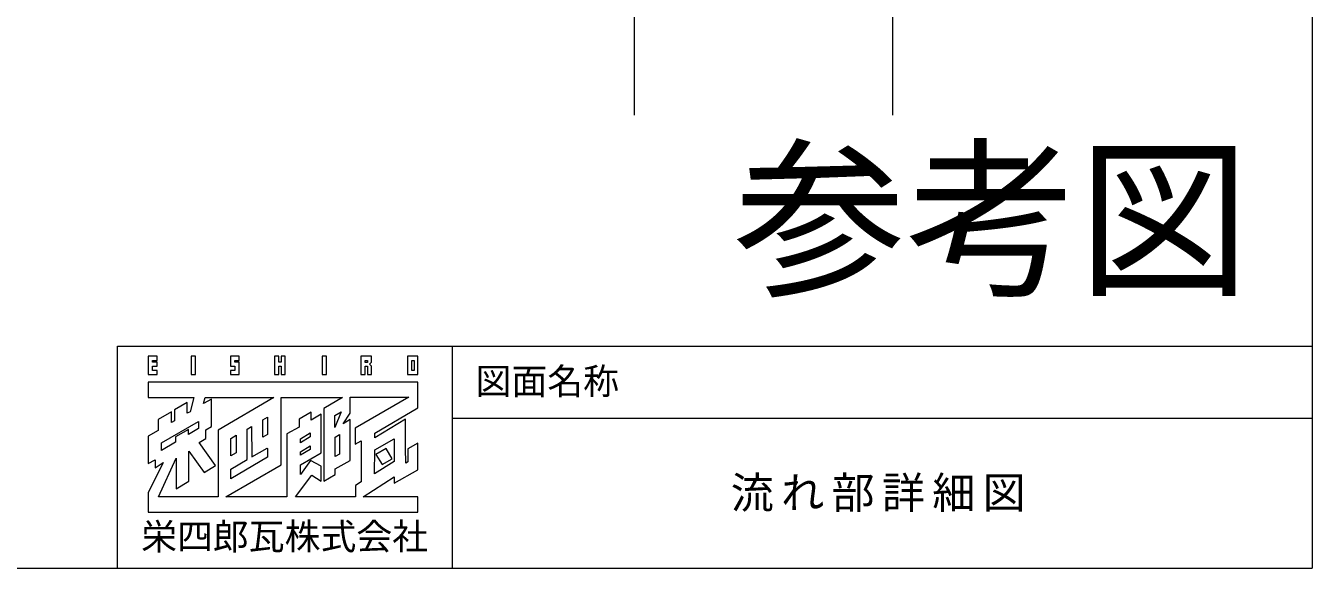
# Model space of a CAD drawing. Units: millimetres, scale not verified. Extents: x -7035 to 2796, y -3458 to 1902.
# Drawn here: x 913 to 1361.3, y 990.8 to 1179.9 of the extents above; entities that cross this region are included whole.
import ezdxf
from ezdxf.enums import TextEntityAlignment as Align

# ---------------------------------------------------------------- set-up
doc = ezdxf.new("R2010")
doc.units = ezdxf.units.MM
doc.header["$LTSCALE"] = 5
doc.layers.add('0-0', color=7, linetype='Continuous', lineweight=18)
doc.styles.add('ＭＳ ゴシック', font='')
doc.styles.get('ＭＳ ゴシック').set_extended_font_data('MS Gothic')

msp = doc.modelspace()

# ---------------------------------------------------------------- linework, layer by layer
at = {"layer": '0-0', "color": 4}
for p, q in [((1361.324, 1890.785), (1361.324, 990.785)), ((944.982, 1068.144), (1361.324, 1068.144)), ((944.982, 990.785), (944.982, 1068.144)), ((1061.546, 1068.144), (1061.546, 990.785)), ((1061.546, 1043.135), (1361.324, 1043.135)), ((26.324, 990.785), (1361.324, 990.785))]:
    msp.add_line(p, q, dxfattribs=at)
at = {"layer": '0-0'}
for p, q in [((1124.992, 1686.856), (1124.992, 1148.646)), ((1214.992, 1686.856), (1214.992, 1148.646)), ((958.752, 1064.693), (955.708, 1064.693)), ((955.708, 1064.693), (955.708, 1058.277)), ((957.164, 1063.238), (958.752, 1063.238)), ((957.164, 1062.577), (957.164, 1063.238)), ((958.752, 1062.577), (957.164, 1062.577)), ((958.752, 1063.238), (958.752, 1064.693)), ((958.752, 1061.187), (958.752, 1062.577)), ((972.113, 1064.693), (970.592, 1064.693)), ((970.592, 1064.693), (970.592, 1058.277)), ((972.113, 1058.277), (972.113, 1064.693)), ((987.327, 1064.693), (984.35, 1064.693)), ((984.35, 1064.693), (984.35, 1061.187)), ((985.871, 1063.238), (987.327, 1063.238)), ((985.871, 1062.577), (985.871, 1063.238)), ((987.327, 1062.577), (985.871, 1062.577)), ((987.327, 1063.238), (987.327, 1064.693)), ((987.327, 1058.277), (987.327, 1062.577)), ((1001.151, 1064.693), (999.695, 1064.693)), ((999.695, 1064.693), (999.695, 1058.277)), ((1001.151, 1062.642), (1001.151, 1064.693)), ((1001.945, 1062.642), (1001.151, 1062.642)), ((1001.945, 1064.693), (1001.945, 1062.642)), ((1003.4, 1064.693), (1001.945, 1064.693)), ((1003.4, 1058.277), (1003.4, 1064.693)), ((1017.754, 1064.693), (1016.232, 1064.693)), ((1016.232, 1064.693), (1016.232, 1058.277)), ((1017.754, 1058.277), (1017.754, 1064.693)), ((1033.496, 1064.693), (1029.792, 1064.693)), ((1029.792, 1064.693), (1029.792, 1058.277)), ((1031.313, 1063.238), (1032.041, 1063.238)), ((1031.313, 1062.444), (1031.313, 1063.238)), ((1032.769, 1061.915), (1033.496, 1062.642)), ((1033.496, 1062.642), (1033.496, 1064.693)), ((1049.57, 1064.693), (1046.064, 1064.693)), ((1046.064, 1064.693), (1046.064, 1058.277)), ((1047.519, 1063.238), (1048.313, 1063.238)), ((1047.519, 1059.666), (1047.519, 1063.238)), ((1049.57, 1058.277), (1049.57, 1064.693)), ((955.708, 1058.277), (958.752, 1058.277)), ((957.164, 1061.187), (958.752, 1061.187)), ((957.164, 1059.666), (957.164, 1061.187)), ((958.752, 1059.666), (957.164, 1059.666)), ((958.752, 1058.277), (958.752, 1059.666)), ((970.592, 1058.277), (972.113, 1058.277)), ((984.35, 1061.187), (985.871, 1061.187)), ((984.35, 1059.666), (984.35, 1058.277)), ((985.871, 1059.666), (984.35, 1059.666)), ((984.35, 1058.277), (987.327, 1058.277)), ((985.871, 1061.187), (985.871, 1059.666)), ((999.695, 1058.277), (1001.151, 1058.277)), ((1001.151, 1061.187), (1001.945, 1061.187)), ((1001.151, 1058.277), (1001.151, 1061.187)), ((1001.945, 1061.187), (1001.945, 1058.277)), ((1001.945, 1058.277), (1003.4, 1058.277)), ((1016.232, 1058.277), (1017.754, 1058.277)), ((1029.792, 1058.277), (1031.313, 1058.277)), ((1031.313, 1061.187), (1032.041, 1061.187)), ((1031.313, 1058.277), (1031.313, 1061.187)), ((1032.041, 1061.187), (1032.041, 1058.277)), ((1032.041, 1058.277), (1033.496, 1058.277)), ((1033.496, 1061.187), (1032.769, 1061.915)), ((1033.496, 1058.277), (1033.496, 1061.187)), ((1046.064, 1058.277), (1049.57, 1058.277)), ((1049.57, 1055.698), (955.708, 1055.698)), ((955.708, 1055.698), (955.708, 1050.34)), ((1049.57, 1046.702), (1049.57, 1055.698)), ((955.708, 1050.34), (971.584, 1050.34)), ((974.927, 1048.208), (975.519, 1050.34)), ((977.67, 1049.762), (974.927, 1048.208)), ((975.519, 1050.34), (999.497, 1050.34)), ((977.67, 1040.219), (977.67, 1049.762)), ((999.497, 1050.34), (980.051, 1038.962)), ((1001.945, 1050.34), (1023.333, 1050.34)), ((1001.945, 1026.792), (1001.945, 1050.34)), ((1023.333, 1050.34), (1016.828, 1046.503)), ((1026.088, 1050.406), (1046.45, 1050.406)), ((1026.088, 1044.849), (1026.088, 1050.406)), ((1046.45, 1050.406), (1027.808, 1039.558)), ((969.269, 1048.554), (964.771, 1045.974)), ((964.771, 1045.974), (964.771, 1042.203)), ((1016.828, 1046.503), (1016.828, 1021.169)), ((1034.621, 1037.904), (1049.57, 1046.702)), ((959.082, 1042.667), (959.082, 1038.83)), ((960.339, 1034.531), (973.171, 1041.978)), ((973.171, 1041.978), (973.171, 1039.491)), ((975.751, 1039.029), (977.67, 1040.219)), ((990.104, 1039.246), (991.692, 1040.153)), ((991.692, 1040.153), (991.824, 1029.636)), ((995.595, 1042.469), (997.182, 1043.435)), ((997.182, 1043.435), (997.182, 1037.375)), ((1008.228, 1042.733), (1008.228, 1040.021)), ((1015.968, 1031.025), (1015.968, 1044.453)), ((1026.088, 1028.379), (1026.088, 1042.6)), ((1045.27, 1042.799), (1034.621, 1036.302)), ((1045.337, 1032.678), (1045.27, 1042.799)), ((959.082, 1038.83), (955.708, 1036.846)), ((955.708, 1036.846), (955.708, 1027.255)), ((973.436, 1034.596), (975.751, 1035.986)), ((975.751, 1035.986), (975.751, 1039.029)), ((980.051, 1038.962), (980.051, 1015.679)), ((984.483, 1035.986), (986.334, 1037.126)), ((986.334, 1037.126), (986.334, 1031.025)), ((990.104, 1028.644), (990.104, 1039.246)), ((1008.228, 1040.021), (1003.995, 1037.64)), ((1003.995, 1037.64), (1003.995, 1015.679)), ((1008.691, 1035.854), (1012.131, 1037.944)), ((1012.131, 1037.944), (1012.131, 1036.647)), ((1020.796, 1036.449), (1022.384, 1037.415)), ((1022.384, 1037.415), (1022.384, 1030.6)), ((1027.808, 1039.558), (1027.808, 1034.002)), ((1034.621, 1036.302), (1034.621, 1037.904)), ((1034.622, 1032.036), (1041.368, 1035.902)), ((1041.368, 1035.902), (1041.368, 1027.982)), ((969.864, 1031.656), (975.134, 1024.214)), ((969.864, 1021.169), (969.864, 1031.656)), ((979.165, 1026.59), (973.436, 1034.596)), ((991.824, 1029.57), (997.117, 1032.612)), ((997.117, 1032.612), (997.182, 1032.546)), ((997.182, 1032.546), (997.182, 1029.504)), ((1008.691, 1031.422), (1012.131, 1033.513)), ((1012.131, 1033.513), (1012.131, 1032.215)), ((1027.808, 1034.002), (1029.924, 1035.23)), ((1029.924, 1035.23), (1029.924, 1020.905)), ((1034.558, 1023.746), (1034.622, 1032.036)), ((1038.605, 1032.568), (1034.939, 1030.45)), ((1040.706, 1028.909), (1038.605, 1032.568)), ((1045.469, 1027.453), (1045.337, 1032.678)), ((1049.57, 1034.398), (1046.196, 1032.414)), ((1046.196, 1032.414), (1046.196, 1027.916)), ((1049.57, 1025.138), (1049.57, 1034.398)), ((955.708, 1027.255), (958.09, 1028.615)), ((960.868, 1027.652), (955.708, 1017.068)), ((958.09, 1028.615), (958.09, 1025.799)), ((958.487, 1025.998), (960.868, 1027.652)), ((959.209, 1015.679), (965.366, 1029.157)), ((965.366, 1029.157), (965.366, 1018.524)), ((984.483, 1025.27), (990.104, 1028.644)), ((991.824, 1029.636), (991.824, 1029.57)), ((1008.691, 1026.792), (1015.968, 1031.025)), ((1020.796, 1025.403), (1026.088, 1028.379)), ((1041.368, 1027.982), (1034.558, 1023.746)), ((1034.939, 1030.45), (1037.2, 1026.924)), ((1037.2, 1026.924), (1040.706, 1028.909)), ((1045.998, 1027.718), (1045.469, 1027.453)), ((1046.196, 1027.916), (1045.998, 1027.718)), ((958.09, 1025.799), (958.487, 1025.998)), ((975.134, 1024.214), (979.165, 1026.59)), ((1012.726, 1023.22), (1015.901, 1021.169)), ((1015.968, 1021.169), (1015.968, 1026.329)), ((1016.828, 1021.169), (1020.796, 1023.484)), ((1020.796, 1023.484), (1020.796, 1025.403)), ((1030.57, 1015.679), (1041.434, 1022.643)), ((1041.434, 1020.441), (1049.57, 1025.138)), ((1041.434, 1022.643), (1041.434, 1020.441)), ((965.366, 1018.524), (969.864, 1021.169)), ((1029.924, 1020.905), (1027.874, 1019.648)), ((1027.874, 1019.648), (1027.874, 1015.679)), ((955.708, 1017.068), (955.708, 1010.387)), ((980.051, 1015.679), (959.209, 1015.679)), ((1049.57, 1015.679), (1030.57, 1015.679)), ((1049.57, 1010.387), (1049.57, 1015.679)), ((955.708, 1010.387), (1049.57, 1010.387))]:
    msp.add_line(p, q, dxfattribs=at)
for points in [[(1032.041, 1063.238), (1032.041, 1062.444), (1031.313, 1062.444)], [(1048.313, 1063.238), (1048.313, 1059.666), (1047.519, 1059.666)], [(971.584, 1050.34), (970.265, 1045.356), (969.269, 1044.813), (969.269, 1048.554)], [(964.771, 1042.203), (963.779, 1041.566), (963.779, 1045.267), (959.082, 1042.667)], [(1015.968, 1044.453), (1012.396, 1042.431), (1012.396, 1045.134), (1008.228, 1042.733)], [(1026.088, 1042.6), (1023.588, 1041.101), (1026.088, 1044.849)], [(997.182, 1037.375), (995.595, 1036.509), (995.595, 1042.469)], [(969.666, 1039.2), (965.168, 1036.542), (965.168, 1034.714)], [(973.171, 1039.491), (969.666, 1037.36), (969.666, 1039.2)], [(986.334, 1031.025), (984.483, 1029.957), (984.483, 1035.986)], [(1012.131, 1036.647), (1008.691, 1034.542), (1008.691, 1035.854)], [(1022.384, 1030.6), (1020.796, 1029.764), (1020.796, 1036.449)], [(965.168, 1034.714), (960.339, 1031.873), (960.339, 1034.531)], [(1012.131, 1032.215), (1008.691, 1030.151), (1008.691, 1031.422)], [(1003.995, 1015.679), (982.757, 1015.679), (1001.945, 1026.792)], [(997.182, 1029.504), (984.483, 1021.99), (984.483, 1025.27)], [(1015.968, 1026.329), (1012.167, 1028.296), (1008.691, 1023.508), (1008.691, 1026.792)], [(1027.874, 1015.679), (1007.016, 1015.679), (1012.726, 1023.22)]]:
    msp.add_lwpolyline(points, dxfattribs=at)
msp.add_lwpolyline([(1020.73, 1044.004), (1022.867, 1045.27), (1020.73, 1039.879)], close=True, dxfattribs=at)

# ---------------------------------------------------------------- texts
at = {"layer": '0-0', "style": 'ＭＳ ゴシック'}
for s, height, p in [('参考図', 43.99, (1159.638, 1077.121)), ('栄四郎瓦株式会社', 9.164, (953.195, 994.538))]:
    msp.add_text(s, height=height, dxfattribs=at).set_placement(p, align=Align.BOTTOM_LEFT)
at = {"layer": '0-0', "color": 3, "style": 'ＭＳ ゴシック'}
msp.add_text('図面名称', height=9.164, dxfattribs=at).set_placement((1069.743, 1048.653), align=Align.BOTTOM_LEFT)
at = {"layer": '0-0', "color": 3, "insert": (1158.671, 1010.411), "char_height": 11, "attachment_point": 7, "style": 'ＭＳ ゴシック'}
msp.add_mtext('\\T1.17;流れ部詳細図', dxfattribs=at)

doc.saveas('drawing.dxf')
